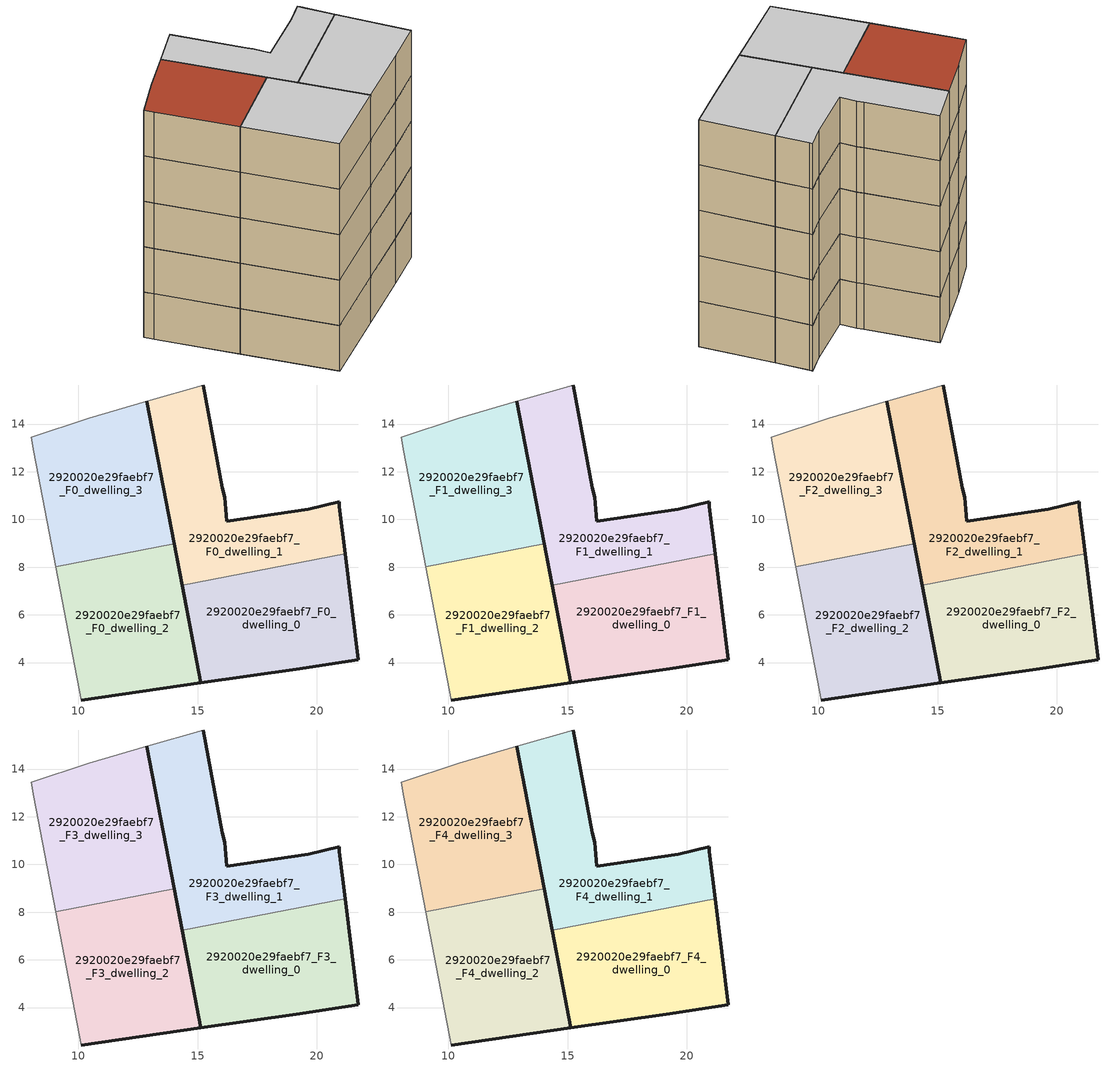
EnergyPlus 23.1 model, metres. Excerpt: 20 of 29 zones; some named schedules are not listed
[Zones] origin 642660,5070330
2920020e29faebf7_F0_dwelling_0
 floor ground (EU_floor_Construction): 21.73,4.13 21.18,8.56 14.35,7.25 15.13,3.15 19.13,3.73 z0
 wall outside (EU_wall_Construction): 21.18,8.56 21.73,4.13 19.13,3.73 15.13,3.15 14.35,7.25 z0:3
 wall to 2920020e29faebf7_F0_dwelling_1 (EU_wall_Construction): 14.35,7.25 21.18,8.56 z0:3
2920020e29faebf7_F0_dwelling_1
 floor ground (EU_floor_Construction): 21.18,8.56 20.93,10.53 20.93,10.73 19.63,10.43 16.23,9.93 16.13,10.93 16.03,11.33 15.23,15.64 12.87,14.95 14.35,7.25 z0
 wall outside (EU_wall_Construction): 14.35,7.25 12.87,14.95 / 15.23,15.64 16.03,11.33 16.13,10.93 16.23,9.93 19.63,10.43 20.93,10.73 20.93,10.53 21.18,8.56 z0:3
 wall adiabatic (EU_wall_Construction): 12.87,14.95 15.23,15.64 z0:3
2920020e29faebf7_F0_dwelling_2
 floor ground (EU_floor_Construction): 15.13,3.15 14.02,8.98 9.05,8.03 10.12,2.43 z0
 wall outside (EU_wall_Construction): 14.02,8.98 15.13,3.15 10.12,2.43 z0:3
 wall to 2920020e29faebf7_F0_dwelling_3 (EU_wall_Construction): 9.05,8.03 14.02,8.98 z0:3
 wall adiabatic (EU_wall_Construction): 10.12,2.43 9.05,8.03 z0:3
2920020e29faebf7_F0_dwelling_3
 floor ground (EU_floor_Construction): 14.02,8.98 12.87,14.95 10.43,14.24 8.02,13.44 8.12,12.84 9.05,8.03 z0
 wall outside (EU_wall_Construction): 12.87,14.95 14.02,8.98 z0:3
 wall adiabatic (EU_wall_Construction): 9.05,8.03 8.12,12.84 8.02,13.44 10.43,14.24 12.87,14.95 z0:3
2920020e29faebf7_F1_dwelling_0
 floor to 2920020e29faebf7_F0_dwelling_0 (EU_floor_Construction): 21.73,4.13 21.18,8.56 14.35,7.25 15.13,3.15 19.13,3.73 z3
 wall outside (EU_wall_Construction): 21.18,8.56 21.73,4.13 19.13,3.73 15.13,3.15 14.35,7.25 z3:6
 wall to 2920020e29faebf7_F1_dwelling_1 (EU_wall_Construction): 14.35,7.25 21.18,8.56 z3:6
2920020e29faebf7_F1_dwelling_1
 floor to 2920020e29faebf7_F0_dwelling_1 (EU_floor_Construction): 21.18,8.56 20.93,10.53 20.93,10.73 19.63,10.43 16.23,9.93 16.13,10.93 16.03,11.33 15.23,15.64 12.87,14.95 14.35,7.25 z3
 wall outside (EU_wall_Construction): 14.35,7.25 12.87,14.95 / 15.23,15.64 16.03,11.33 16.13,10.93 16.23,9.93 19.63,10.43 20.93,10.73 20.93,10.53 21.18,8.56 z3:6
 wall adiabatic (EU_wall_Construction): 12.87,14.95 15.23,15.64 z3:6
2920020e29faebf7_F1_dwelling_2
 floor to 2920020e29faebf7_F0_dwelling_2 (EU_floor_Construction): 15.13,3.15 14.02,8.98 9.05,8.03 10.12,2.43 z3
 wall outside (EU_wall_Construction): 14.02,8.98 15.13,3.15 10.12,2.43 z3:6
 wall to 2920020e29faebf7_F1_dwelling_3 (EU_wall_Construction): 9.05,8.03 14.02,8.98 z3:6
 wall adiabatic (EU_wall_Construction): 10.12,2.43 9.05,8.03 z3:6
2920020e29faebf7_F1_dwelling_3
 floor to 2920020e29faebf7_F0_dwelling_3 (EU_floor_Construction): 14.02,8.98 12.87,14.95 10.43,14.24 8.02,13.44 8.12,12.84 9.05,8.03 z3
 wall outside (EU_wall_Construction): 12.87,14.95 14.02,8.98 z3:6
 wall adiabatic (EU_wall_Construction): 9.05,8.03 8.12,12.84 8.02,13.44 10.43,14.24 12.87,14.95 z3:6
2920020e29faebf7_F2_dwelling_0
 floor to 2920020e29faebf7_F1_dwelling_0 (EU_floor_Construction): 21.73,4.13 21.18,8.56 14.35,7.25 15.13,3.15 19.13,3.73 z6
 wall outside (EU_wall_Construction): 21.18,8.56 21.73,4.13 19.13,3.73 15.13,3.15 14.35,7.25 z6:9
 wall to 2920020e29faebf7_F2_dwelling_1 (EU_wall_Construction): 14.35,7.25 21.18,8.56 z6:9
2920020e29faebf7_F2_dwelling_1
 floor to 2920020e29faebf7_F1_dwelling_1 (EU_floor_Construction): 21.18,8.56 20.93,10.53 20.93,10.73 19.63,10.43 16.23,9.93 16.13,10.93 16.03,11.33 15.23,15.64 12.87,14.95 14.35,7.25 z6
 wall outside (EU_wall_Construction): 14.35,7.25 12.87,14.95 / 15.23,15.64 16.03,11.33 16.13,10.93 16.23,9.93 19.63,10.43 20.93,10.73 20.93,10.53 21.18,8.56 z6:9
 wall adiabatic (EU_wall_Construction): 12.87,14.95 15.23,15.64 z6:9
2920020e29faebf7_F2_dwelling_2
 floor to 2920020e29faebf7_F1_dwelling_2 (EU_floor_Construction): 15.13,3.15 14.02,8.98 9.05,8.03 10.12,2.43 z6
 wall outside (EU_wall_Construction): 14.02,8.98 15.13,3.15 10.12,2.43 z6:9
 wall to 2920020e29faebf7_F2_dwelling_3 (EU_wall_Construction): 9.05,8.03 14.02,8.98 z6:9
 wall adiabatic (EU_wall_Construction): 10.12,2.43 9.05,8.03 z6:9
2920020e29faebf7_F2_dwelling_3
 floor to 2920020e29faebf7_F1_dwelling_3 (EU_floor_Construction): 14.02,8.98 12.87,14.95 10.43,14.24 8.02,13.44 8.12,12.84 9.05,8.03 z6
 wall outside (EU_wall_Construction): 12.87,14.95 14.02,8.98 z6:9
 wall adiabatic (EU_wall_Construction): 9.05,8.03 8.12,12.84 8.02,13.44 10.43,14.24 12.87,14.95 z6:9
2920020e29faebf7_F3_dwelling_0
 floor to 2920020e29faebf7_F2_dwelling_0 (EU_floor_Construction): 21.73,4.13 21.18,8.56 14.35,7.25 15.13,3.15 19.13,3.73 z9
 wall outside (EU_wall_Construction): 21.18,8.56 21.73,4.13 19.13,3.73 15.13,3.15 14.35,7.25 z9:12
 wall to 2920020e29faebf7_F3_dwelling_1 (EU_wall_Construction): 14.35,7.25 21.18,8.56 z9:12
2920020e29faebf7_F3_dwelling_1
 floor to 2920020e29faebf7_F2_dwelling_1 (EU_floor_Construction): 21.18,8.56 20.93,10.53 20.93,10.73 19.63,10.43 16.23,9.93 16.13,10.93 16.03,11.33 15.23,15.64 12.87,14.95 14.35,7.25 z9
 wall outside (EU_wall_Construction): 14.35,7.25 12.87,14.95 / 15.23,15.64 16.03,11.33 16.13,10.93 16.23,9.93 19.63,10.43 20.93,10.73 20.93,10.53 21.18,8.56 z9:12
 wall adiabatic (EU_wall_Construction): 12.87,14.95 15.23,15.64 z9:12
2920020e29faebf7_F3_dwelling_2
 floor to 2920020e29faebf7_F2_dwelling_2 (EU_floor_Construction): 15.13,3.15 14.02,8.98 9.05,8.03 10.12,2.43 z9
 wall outside (EU_wall_Construction): 14.02,8.98 15.13,3.15 10.12,2.43 z9:12
 wall to 2920020e29faebf7_F3_dwelling_3 (EU_wall_Construction): 9.05,8.03 14.02,8.98 z9:12
 wall adiabatic (EU_wall_Construction): 10.12,2.43 9.05,8.03 z9:12
2920020e29faebf7_F3_dwelling_3
 floor to 2920020e29faebf7_F2_dwelling_3 (EU_floor_Construction): 14.02,8.98 12.87,14.95 10.43,14.24 8.02,13.44 8.12,12.84 9.05,8.03 z9
 wall outside (EU_wall_Construction): 12.87,14.95 14.02,8.98 z9:12
 wall adiabatic (EU_wall_Construction): 9.05,8.03 8.12,12.84 8.02,13.44 10.43,14.24 12.87,14.95 z9:12
2920020e29faebf7_F4_dwelling_0
 floor to 2920020e29faebf7_F3_dwelling_0 (EU_floor_Construction): 21.73,4.13 21.18,8.56 14.35,7.25 15.13,3.15 19.13,3.73 z12
 wall outside (EU_wall_Construction): 21.18,8.56 21.73,4.13 19.13,3.73 15.13,3.15 14.35,7.25 z12:15
 wall to 2920020e29faebf7_F4_dwelling_1 (EU_wall_Construction): 14.35,7.25 21.18,8.56 z12:15
 ceiling to 2920020e29faebf7_F5_dwelling_0 (EU_floor_Construction): 21.18,8.56 21.73,4.13 19.13,3.73 15.13,3.15 14.35,7.25 z15
2920020e29faebf7_F4_dwelling_1
 floor to 2920020e29faebf7_F3_dwelling_1 (EU_floor_Construction): 21.18,8.56 20.93,10.53 20.93,10.73 19.63,10.43 16.23,9.93 16.13,10.93 16.03,11.33 15.23,15.64 12.87,14.95 14.35,7.25 z12
 wall outside (EU_wall_Construction): 14.35,7.25 12.87,14.95 / 15.23,15.64 16.03,11.33 16.13,10.93 16.23,9.93 19.63,10.43 20.93,10.73 20.93,10.53 21.18,8.56 z12:15
 wall adiabatic (EU_wall_Construction): 12.87,14.95 15.23,15.64 z12:15
 ceiling to 2920020e29faebf7_F5_dwelling_1 (EU_floor_Construction): 20.93,10.73 20.93,10.53 21.18,8.56 14.35,7.25 12.87,14.95 15.23,15.64 16.03,11.33 16.13,10.93 16.23,9.93 19.63,10.43 z15
2920020e29faebf7_F4_dwelling_2
 floor to 2920020e29faebf7_F3_dwelling_2 (EU_floor_Construction): 15.13,3.15 14.02,8.98 9.05,8.03 10.12,2.43 z12
 wall outside (EU_wall_Construction): 14.02,8.98 15.13,3.15 10.12,2.43 z12:15
 wall to 2920020e29faebf7_F4_dwelling_3 (EU_wall_Construction): 9.05,8.03 14.02,8.98 z12:15
 wall adiabatic (EU_wall_Construction): 10.12,2.43 9.05,8.03 z12:15
 ceiling to 2920020e29faebf7_F5_dwelling_2 (EU_floor_Construction): 14.02,8.98 15.13,3.15 10.12,2.43 9.05,8.03 z15
2920020e29faebf7_F4_dwelling_3
 floor to 2920020e29faebf7_F3_dwelling_3 (EU_floor_Construction): 14.02,8.98 12.87,14.95 10.43,14.24 8.02,13.44 8.12,12.84 9.05,8.03 z12
 wall outside (EU_wall_Construction): 12.87,14.95 14.02,8.98 z12:15
 wall adiabatic (EU_wall_Construction): 9.05,8.03 8.12,12.84 8.02,13.44 10.43,14.24 12.87,14.95 z12:15
 roof outside (EU_roof_Construction): 12.87,14.95 14.02,8.98 9.05,8.03 8.12,12.84 8.02,13.44 10.43,14.24 z15
[Building]
EU S2 Campaign: North Axis=0; Terrain=City; Solar Distribution=FullExterior
[Site:Location]
Lyon-Bron: Latitude=45.75; Longitude=5; Time Zone=1; Elevation=198
[SizingPeriod:WeatherFileDays]
AnnualSizingPeriod: Begin Month=1; Begin Day of Month=1; End Month=12; End Day of Month=31; Day of Week for Start Day=Monday; Use Weather File Daylight Saving Period=No; Use Weather File Rain and Snow Indicators=No
[MATERIAL]
EU_InternalMass_Material: Roughness=MediumRough; Thickness=0.1; Conductivity=1; Density=1800; Specific Heat=900; Thermal Absorptance=0.9; Solar Absorptance=0.7; Visible Absorptance=0.7
[MATERIAL:NOMASS] Roughness=MediumRough; Thermal Absorptance=0.9; Solar Absorptance=0.7; Visible Absorptance=0.7
Name | Thermal Resistance
EU_wall_NoMass | 0.776494
EU_roof_NoMass | 0.486893
EU_floor_NoMass | 0.421597
[CONSTRUCTION]
EU_wall_Construction: EU_wall_NoMass
EU_roof_Construction: EU_roof_NoMass
EU_floor_Construction: EU_floor_NoMass
EU_InternalMass_Construction: EU_InternalMass_Material
[ZONE] Type=1; Multiplier=1; Ceiling Height=autocalculate; Floor Area=autocalculate; Part of Total Floor Area=Yes
Name | Volume
2920020e29faebf7_F0_dwelling_0; 2920020e29faebf7_F1_dwelling_0; 2920020e29faebf7_F2_dwelling_0; 2920020e29faebf7_F3_dwelling_0; 2920020e29faebf7_F4_dwelling_0 | 88.2634
2920020e29faebf7_F0_dwelling_1; 2920020e29faebf7_F1_dwelling_1; 2920020e29faebf7_F2_dwelling_1; 2920020e29faebf7_F3_dwelling_1; 2920020e29faebf7_F4_dwelling_1 | 88.2466
2920020e29faebf7_F0_dwelling_2; 2920020e29faebf7_F1_dwelling_2; 2920020e29faebf7_F2_dwelling_2; 2920020e29faebf7_F3_dwelling_2; 2920020e29faebf7_F4_dwelling_2 | 88.2664
2920020e29faebf7_F0_dwelling_3; 2920020e29faebf7_F1_dwelling_3; 2920020e29faebf7_F2_dwelling_3; 2920020e29faebf7_F3_dwelling_3; 2920020e29faebf7_F4_dwelling_3 | 88.2532
[INTERNALMASS] Construction=EU_InternalMass_Construction
Name | Zone or ZoneList | Surface Area
2920020e29faebf7_F0_dwelling_0_EU_InternalMass | 2920020e29faebf7_F0_dwelling_0 | 29.4213
2920020e29faebf7_F0_dwelling_1_EU_InternalMass | 2920020e29faebf7_F0_dwelling_1 | 29.4159
2920020e29faebf7_F0_dwelling_2_EU_InternalMass | 2920020e29faebf7_F0_dwelling_2 | 29.4222
2920020e29faebf7_F0_dwelling_3_EU_InternalMass | 2920020e29faebf7_F0_dwelling_3 | 29.4182
2920020e29faebf7_F1_dwelling_0_EU_InternalMass | 2920020e29faebf7_F1_dwelling_0 | 29.4213
2920020e29faebf7_F1_dwelling_1_EU_InternalMass | 2920020e29faebf7_F1_dwelling_1 | 29.4159
2920020e29faebf7_F1_dwelling_2_EU_InternalMass | 2920020e29faebf7_F1_dwelling_2 | 29.4222
2920020e29faebf7_F1_dwelling_3_EU_InternalMass | 2920020e29faebf7_F1_dwelling_3 | 29.4182
2920020e29faebf7_F2_dwelling_0_EU_InternalMass | 2920020e29faebf7_F2_dwelling_0 | 29.4213
2920020e29faebf7_F2_dwelling_1_EU_InternalMass | 2920020e29faebf7_F2_dwelling_1 | 29.4159
2920020e29faebf7_F2_dwelling_2_EU_InternalMass | 2920020e29faebf7_F2_dwelling_2 | 29.4222
2920020e29faebf7_F2_dwelling_3_EU_InternalMass | 2920020e29faebf7_F2_dwelling_3 | 29.4182
2920020e29faebf7_F3_dwelling_0_EU_InternalMass | 2920020e29faebf7_F3_dwelling_0 | 29.4213
2920020e29faebf7_F3_dwelling_1_EU_InternalMass | 2920020e29faebf7_F3_dwelling_1 | 29.4159
2920020e29faebf7_F3_dwelling_2_EU_InternalMass | 2920020e29faebf7_F3_dwelling_2 | 29.4222
2920020e29faebf7_F3_dwelling_3_EU_InternalMass | 2920020e29faebf7_F3_dwelling_3 | 29.4182
2920020e29faebf7_F4_dwelling_0_EU_InternalMass | 2920020e29faebf7_F4_dwelling_0 | 29.4213
2920020e29faebf7_F4_dwelling_1_EU_InternalMass | 2920020e29faebf7_F4_dwelling_1 | 29.4159
2920020e29faebf7_F4_dwelling_2_EU_InternalMass | 2920020e29faebf7_F4_dwelling_2 | 29.4222
2920020e29faebf7_F4_dwelling_3_EU_InternalMass | 2920020e29faebf7_F4_dwelling_3 | 29.4182
[OTHEREQUIPMENT] Fuel Type=Electricity; Design Level Calculation Method=Watts/Area; Power per Zone Floor Area=1; Fraction Latent=0; Fraction Radiant=0; Fraction Lost=0; Carbon Dioxide Generation Rate=0; EndUse Subcategory=EU_Step8_InternalGains
Name | Zone or ZoneList or Space or SpaceList | Schedule
EU_Step8_InternalGain_2920020e29faebf7_F0_dwelling_0_f000 | 2920020e29faebf7_F0_dwelling_0 | EU_Step8_GainSchedule_2920020e29faebf7_F0_dwelling_0_f000
EU_Step8_InternalGain_2920020e29faebf7_F0_dwelling_1_f000 | 2920020e29faebf7_F0_dwelling_1 | EU_Step8_GainSchedule_2920020e29faebf7_F0_dwelling_1_f000
EU_Step8_InternalGain_2920020e29faebf7_F0_dwelling_2_f000 | 2920020e29faebf7_F0_dwelling_2 | EU_Step8_GainSchedule_2920020e29faebf7_F0_dwelling_2_f000
EU_Step8_InternalGain_2920020e29faebf7_F0_dwelling_3_f000 | 2920020e29faebf7_F0_dwelling_3 | EU_Step8_GainSchedule_2920020e29faebf7_F0_dwelling_3_f000
EU_Step8_InternalGain_2920020e29faebf7_F1_dwelling_0_f000 | 2920020e29faebf7_F1_dwelling_0 | EU_Step8_GainSchedule_2920020e29faebf7_F1_dwelling_0_f000
EU_Step8_InternalGain_2920020e29faebf7_F1_dwelling_1_f000 | 2920020e29faebf7_F1_dwelling_1 | EU_Step8_GainSchedule_2920020e29faebf7_F1_dwelling_1_f000
EU_Step8_InternalGain_2920020e29faebf7_F1_dwelling_2_f000 | 2920020e29faebf7_F1_dwelling_2 | EU_Step8_GainSchedule_2920020e29faebf7_F1_dwelling_2_f000
EU_Step8_InternalGain_2920020e29faebf7_F1_dwelling_3_f000 | 2920020e29faebf7_F1_dwelling_3 | EU_Step8_GainSchedule_2920020e29faebf7_F1_dwelling_3_f000
EU_Step8_InternalGain_2920020e29faebf7_F2_dwelling_0_f000 | 2920020e29faebf7_F2_dwelling_0 | EU_Step8_GainSchedule_2920020e29faebf7_F2_dwelling_0_f000
EU_Step8_InternalGain_2920020e29faebf7_F2_dwelling_1_f000 | 2920020e29faebf7_F2_dwelling_1 | EU_Step8_GainSchedule_2920020e29faebf7_F2_dwelling_1_f000
EU_Step8_InternalGain_2920020e29faebf7_F2_dwelling_2_f000 | 2920020e29faebf7_F2_dwelling_2 | EU_Step8_GainSchedule_2920020e29faebf7_F2_dwelling_2_f000
EU_Step8_InternalGain_2920020e29faebf7_F2_dwelling_3_f000 | 2920020e29faebf7_F2_dwelling_3 | EU_Step8_GainSchedule_2920020e29faebf7_F2_dwelling_3_f000
EU_Step8_InternalGain_2920020e29faebf7_F3_dwelling_0_f000 | 2920020e29faebf7_F3_dwelling_0 | EU_Step8_GainSchedule_2920020e29faebf7_F3_dwelling_0_f000
EU_Step8_InternalGain_2920020e29faebf7_F3_dwelling_1_f000 | 2920020e29faebf7_F3_dwelling_1 | EU_Step8_GainSchedule_2920020e29faebf7_F3_dwelling_1_f000
EU_Step8_InternalGain_2920020e29faebf7_F3_dwelling_2_f000 | 2920020e29faebf7_F3_dwelling_2 | EU_Step8_GainSchedule_2920020e29faebf7_F3_dwelling_2_f000
EU_Step8_InternalGain_2920020e29faebf7_F3_dwelling_3_f000 | 2920020e29faebf7_F3_dwelling_3 | EU_Step8_GainSchedule_2920020e29faebf7_F3_dwelling_3_f000
EU_Step8_InternalGain_2920020e29faebf7_F4_dwelling_0_f000 | 2920020e29faebf7_F4_dwelling_0 | EU_Step8_GainSchedule_2920020e29faebf7_F4_dwelling_0_f000
EU_Step8_InternalGain_2920020e29faebf7_F4_dwelling_1_f000 | 2920020e29faebf7_F4_dwelling_1 | EU_Step8_GainSchedule_2920020e29faebf7_F4_dwelling_1_f000
EU_Step8_InternalGain_2920020e29faebf7_F4_dwelling_2_f000 | 2920020e29faebf7_F4_dwelling_2 | EU_Step8_GainSchedule_2920020e29faebf7_F4_dwelling_2_f000
EU_Step8_InternalGain_2920020e29faebf7_F4_dwelling_3_f000 | 2920020e29faebf7_F4_dwelling_3 | EU_Step8_GainSchedule_2920020e29faebf7_F4_dwelling_3_f000
[ZONEVENTILATION:DESIGNFLOWRATE] Schedule=EU_AlwaysOn; Design Flow Rate Calculation Method=AirChanges/Hour; Air Changes per Hour=0.693814; Ventilation Type=Natural; Fan Pressure Rise=0; Fan Total Efficiency=1; Constant Term Coefficient=1; Temperature Term Coefficient=0; Velocity Term Coefficient=0; Velocity Squared Term Coefficient=0; Minimum Indoor Temperature=-100; Maximum Indoor Temperature=100; Delta Temperature=-100; Minimum Outdoor Temperature=-100; Maximum Outdoor Temperature=100; Maximum Wind Speed=40
Name | Zone or ZoneList or Space or SpaceList
EU_ConstantAir_2920020e29faebf7_F0_dwelling_0 | 2920020e29faebf7_F0_dwelling_0
EU_ConstantAir_2920020e29faebf7_F0_dwelling_1 | 2920020e29faebf7_F0_dwelling_1
EU_ConstantAir_2920020e29faebf7_F0_dwelling_2 | 2920020e29faebf7_F0_dwelling_2
EU_ConstantAir_2920020e29faebf7_F0_dwelling_3 | 2920020e29faebf7_F0_dwelling_3
EU_ConstantAir_2920020e29faebf7_F1_dwelling_0 | 2920020e29faebf7_F1_dwelling_0
EU_ConstantAir_2920020e29faebf7_F1_dwelling_1 | 2920020e29faebf7_F1_dwelling_1
EU_ConstantAir_2920020e29faebf7_F1_dwelling_2 | 2920020e29faebf7_F1_dwelling_2
EU_ConstantAir_2920020e29faebf7_F1_dwelling_3 | 2920020e29faebf7_F1_dwelling_3
EU_ConstantAir_2920020e29faebf7_F2_dwelling_0 | 2920020e29faebf7_F2_dwelling_0
EU_ConstantAir_2920020e29faebf7_F2_dwelling_1 | 2920020e29faebf7_F2_dwelling_1
EU_ConstantAir_2920020e29faebf7_F2_dwelling_2 | 2920020e29faebf7_F2_dwelling_2
EU_ConstantAir_2920020e29faebf7_F2_dwelling_3 | 2920020e29faebf7_F2_dwelling_3
EU_ConstantAir_2920020e29faebf7_F3_dwelling_0 | 2920020e29faebf7_F3_dwelling_0
EU_ConstantAir_2920020e29faebf7_F3_dwelling_1 | 2920020e29faebf7_F3_dwelling_1
EU_ConstantAir_2920020e29faebf7_F3_dwelling_2 | 2920020e29faebf7_F3_dwelling_2
EU_ConstantAir_2920020e29faebf7_F3_dwelling_3 | 2920020e29faebf7_F3_dwelling_3
EU_ConstantAir_2920020e29faebf7_F4_dwelling_0 | 2920020e29faebf7_F4_dwelling_0
EU_ConstantAir_2920020e29faebf7_F4_dwelling_1 | 2920020e29faebf7_F4_dwelling_1
EU_ConstantAir_2920020e29faebf7_F4_dwelling_2 | 2920020e29faebf7_F4_dwelling_2
EU_ConstantAir_2920020e29faebf7_F4_dwelling_3 | 2920020e29faebf7_F4_dwelling_3
[HVACTEMPLATE:THERMOSTAT] Constant Heating Setpoint=20; Constant Cooling Setpoint=50
EU_HeatOnly_2920020e29faebf7_F0_dwelling_0; EU_HeatOnly_2920020e29faebf7_F0_dwelling_1; EU_HeatOnly_2920020e29faebf7_F0_dwelling_2; EU_HeatOnly_2920020e29faebf7_F0_dwelling_3; EU_HeatOnly_2920020e29faebf7_F1_dwelling_0; EU_HeatOnly_2920020e29faebf7_F1_dwelling_1; EU_HeatOnly_2920020e29faebf7_F1_dwelling_2; EU_HeatOnly_2920020e29faebf7_F1_dwelling_3; EU_HeatOnly_2920020e29faebf7_F2_dwelling_0; EU_HeatOnly_2920020e29faebf7_F2_dwelling_1; EU_HeatOnly_2920020e29faebf7_F2_dwelling_2; EU_HeatOnly_2920020e29faebf7_F2_dwelling_3; EU_HeatOnly_2920020e29faebf7_F3_dwelling_0; EU_HeatOnly_2920020e29faebf7_F3_dwelling_1; EU_HeatOnly_2920020e29faebf7_F3_dwelling_2; EU_HeatOnly_2920020e29faebf7_F3_dwelling_3; EU_HeatOnly_2920020e29faebf7_F4_dwelling_0; EU_HeatOnly_2920020e29faebf7_F4_dwelling_1; EU_HeatOnly_2920020e29faebf7_F4_dwelling_2; EU_HeatOnly_2920020e29faebf7_F4_dwelling_3; EU_HeatOnly_2920020e29faebf7_F5_dwelling_0; EU_HeatOnly_2920020e29faebf7_F5_dwelling_1; EU_HeatOnly_2920020e29faebf7_F5_dwelling_2; EU_HeatOnly_2920020e29faebf7_F6_dwelling_0; EU_HeatOnly_2920020e29faebf7_F6_dwelling_1; EU_HeatOnly_2920020e29faebf7_F6_dwelling_2; EU_HeatOnly_2920020e29faebf7_F7_dwelling_0; EU_HeatOnly_2920020e29faebf7_F7_dwelling_1; EU_HeatOnly_2920020e29faebf7_F7_dwelling_2
